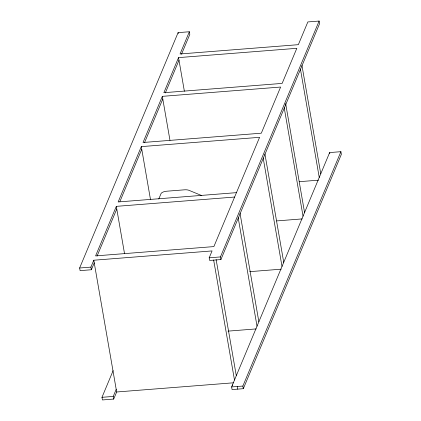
<?xml version="1.0" encoding="UTF-8"?>
<svg xmlns="http://www.w3.org/2000/svg" width="421" height="421" viewBox="0 0 421 421"><rect width="100%" height="100%" fill="white"/><g stroke="black" fill="none" stroke-linecap="round" stroke-linejoin="round"><path stroke-width="0.63" d="M94.241 262.862L91.357 269.75L80.09 270.64L79.632 268.003L178.088 32.633L189.355 31.749L189.813 34.385L181.519 54.209M91.357 269.75L90.899 267.119L93.783 260.225L212.068 250.921L209.184 257.815L209.642 260.452L220.909 259.562L319.576 23.687L319.118 21.05L307.856 21.934L298.342 44.673L180.056 53.977L189.355 31.749M234.602 197.054L116.317 206.358L95.593 255.894L213.879 246.59L259.589 137.32L141.303 146.624L118.159 201.954L236.444 192.65M162.332 96.351L143.029 142.498L261.315 133.194L280.618 87.047L162.332 96.351L169.963 140.288M178.536 57.619L163.858 92.704L282.144 83.4L296.821 48.315L178.536 57.619L184.372 91.231M97.062 256.11L116.775 208.995M119.874 201.58L141.761 149.26M144.487 142.74L162.79 98.988M165.327 92.92L178.993 60.256M158.785 198.991L161.043 193.586A4.884 1.868 -9.8 0 1 166.627 191.223L184.324 189.829A7.189 2.758 -9.8 0 1 188.913 190.303L201.643 195.549M93.783 260.225L116.659 391.988L113.696 399.066L102.435 399.95L101.977 397.313L113.133 370.633M113.696 399.066L113.238 396.429L116.201 389.351M220.909 259.562L220.451 256.926L319.118 21.05M231.603 386.941L329.643 152.57L340.91 151.681L341.368 154.318L243.327 388.688L232.06 389.572L231.603 386.941L242.87 386.052L340.91 151.681M299.436 181.672L318.392 180.177M276.702 220.914L302.189 218.909M79.632 268.003L90.899 267.119M209.184 257.815L220.451 256.926M249.79 271.65L281.16 269.187M228.071 331.127L256.168 328.917M116.659 391.988L233.639 382.789M101.977 397.313L113.238 396.429M329.643 152.57L329.827 153.623M301.941 65.376L320.765 173.799M300.415 69.023L319.239 177.441M285.627 103.461L304.562 212.526M284.212 107.755L303.036 216.173M264.909 153.902L283.733 262.32M263.183 158.028L282.007 266.446M240.038 213.358L258.862 321.776M238.197 217.762L257.02 326.18M242.87 386.052L243.327 388.688M178.088 32.633L178.272 33.691M216.131 259.552L236.297 375.716M237.239 386.499L237.697 389.13M213.647 260.015L234.486 380.047M232.455 384.91L232.634 385.962M141.303 146.624L150.497 199.596M116.317 206.358L124.505 253.521"/></g></svg>
